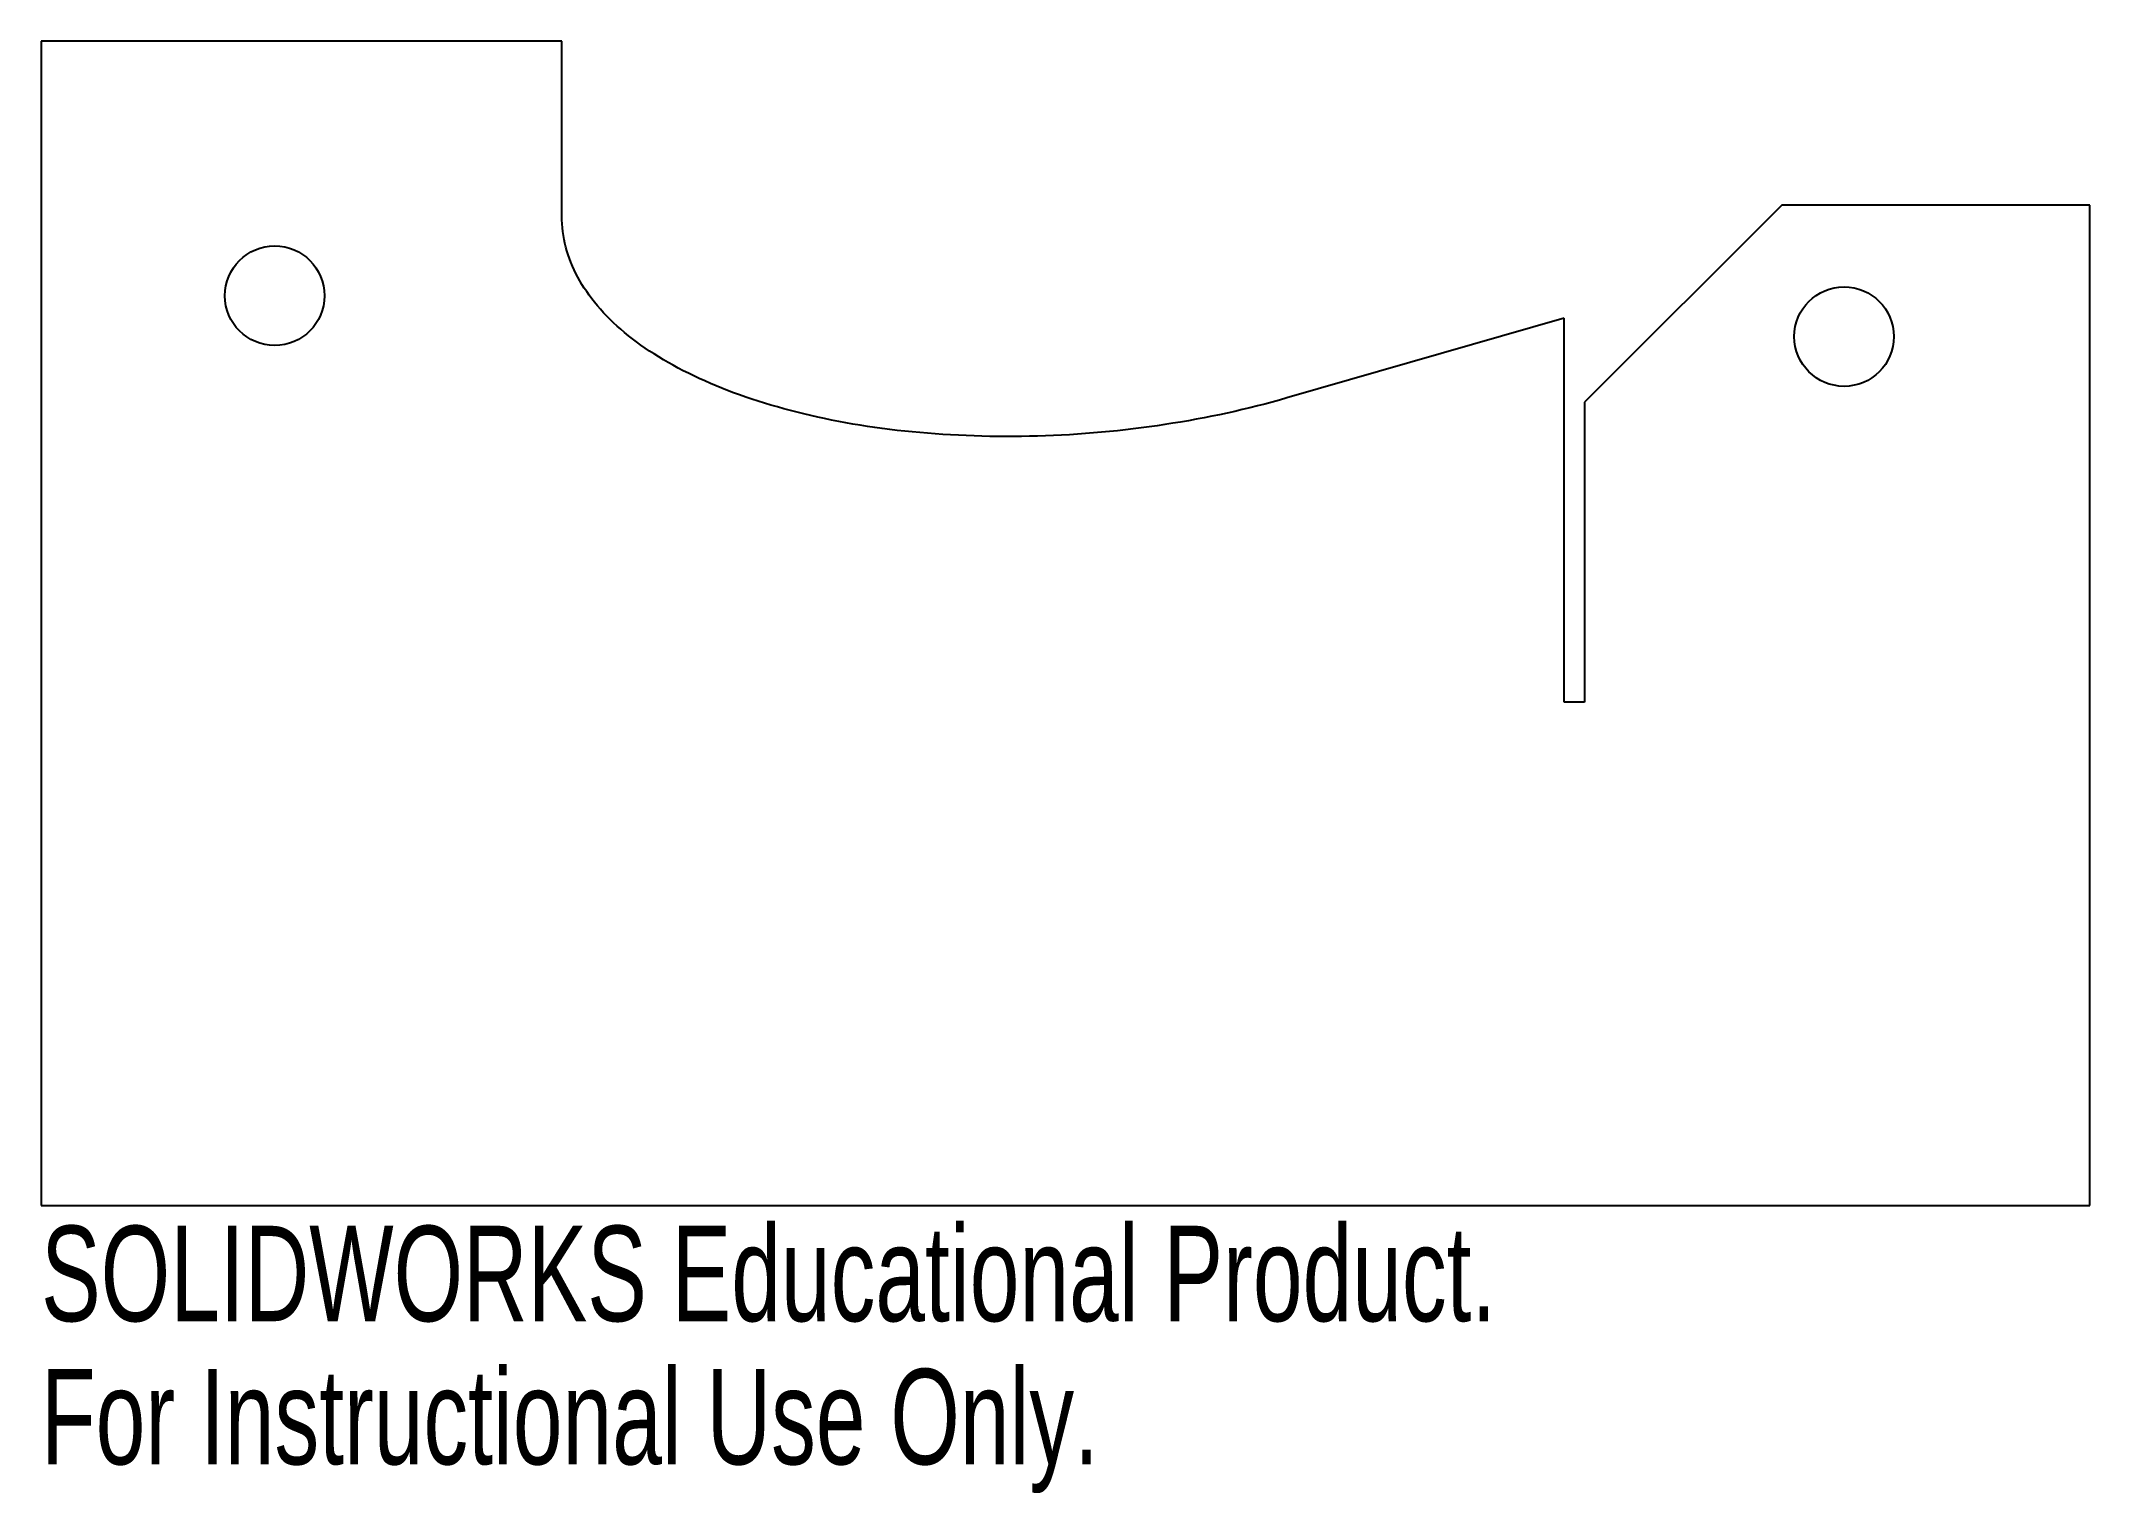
# Model space of a CAD drawing. Header units: millimetres. Extents: x -620 to -517, y 213 to 286.
import ezdxf

# ---------------------------------------------------------------- set-up
doc = ezdxf.new("R2010")
doc.units = ezdxf.units.MM
doc.styles.add('SLDTEXTSTYLE0', font='TXT', dxfattribs={"width": 0.7})

msp = doc.modelspace()

# ---------------------------------------------------------------- linework, layer by layer
at = {"color": 7, "linetype": 'Continuous', "lineweight": 25}
for p, q in [((-593.97, 286.11), (-620.34, 286.11)), ((-620.34, 286.11), (-620.34, 227.12)), ((-593.97, 277.25), (-593.97, 286.11)), ((-532.21, 277.8), (-542.2, 267.81)), ((-516.6, 277.8), (-532.21, 277.8)), ((-516.6, 227.12), (-516.6, 277.8)), ((-543.23, 272.07), (-557.26, 268.03)), ((-543.23, 252.62), (-543.23, 272.07)), ((-542.2, 267.81), (-542.2, 252.62)), ((-542.2, 252.62), (-543.23, 252.62)), ((-620.34, 227.12), (-516.6, 227.12))]:
    msp.add_line(p, q, dxfattribs=at)
for centre in [(-608.51, 273.21), (-529.05, 271.14)]:
    msp.add_circle(centre, 2.52, dxfattribs=at)
msp.add_open_spline([(-557.26, 268.03), (-559.23, 267.46), (-561.31, 267.01), (-565.56, 266.36), (-567.74, 266.16), (-572.05, 266.04), (-574.18, 266.11), (-578.28, 266.51), (-580.24, 266.85), (-583.87, 267.76), (-585.54, 268.34), (-588.49, 269.7), (-589.76, 270.48), (-591.83, 272.21), (-592.63, 273.16), (-593.7, 275.14), (-593.97, 276.19), (-593.97, 277.25)], degree=3, knots=[4.327964, 4.327964, 4.327964, 4.327964, 4.577589, 4.577589, 4.827215, 4.827215, 5.07684, 5.07684, 5.326466, 5.326466, 5.576091, 5.576091, 5.825716, 5.825716, 6.075342, 6.075342, 6.324967, 6.324967, 6.324967, 6.324967], dxfattribs=at)

# ---------------------------------------------------------------- texts
at = {"color": 7, "linetype": 'Continuous', "char_height": 4.8336, "attachment_point": 1, "style": 'SLDTEXTSTYLE0'}
for s, insert in [('SOLIDWORKS Educational Product.', (-620.34, 226.1)), ('For Instructional Use Only.', (-620.34, 218.85))]:
    msp.add_mtext(s, dxfattribs=dict(at, insert=insert))

doc.saveas('drawing.dxf')
